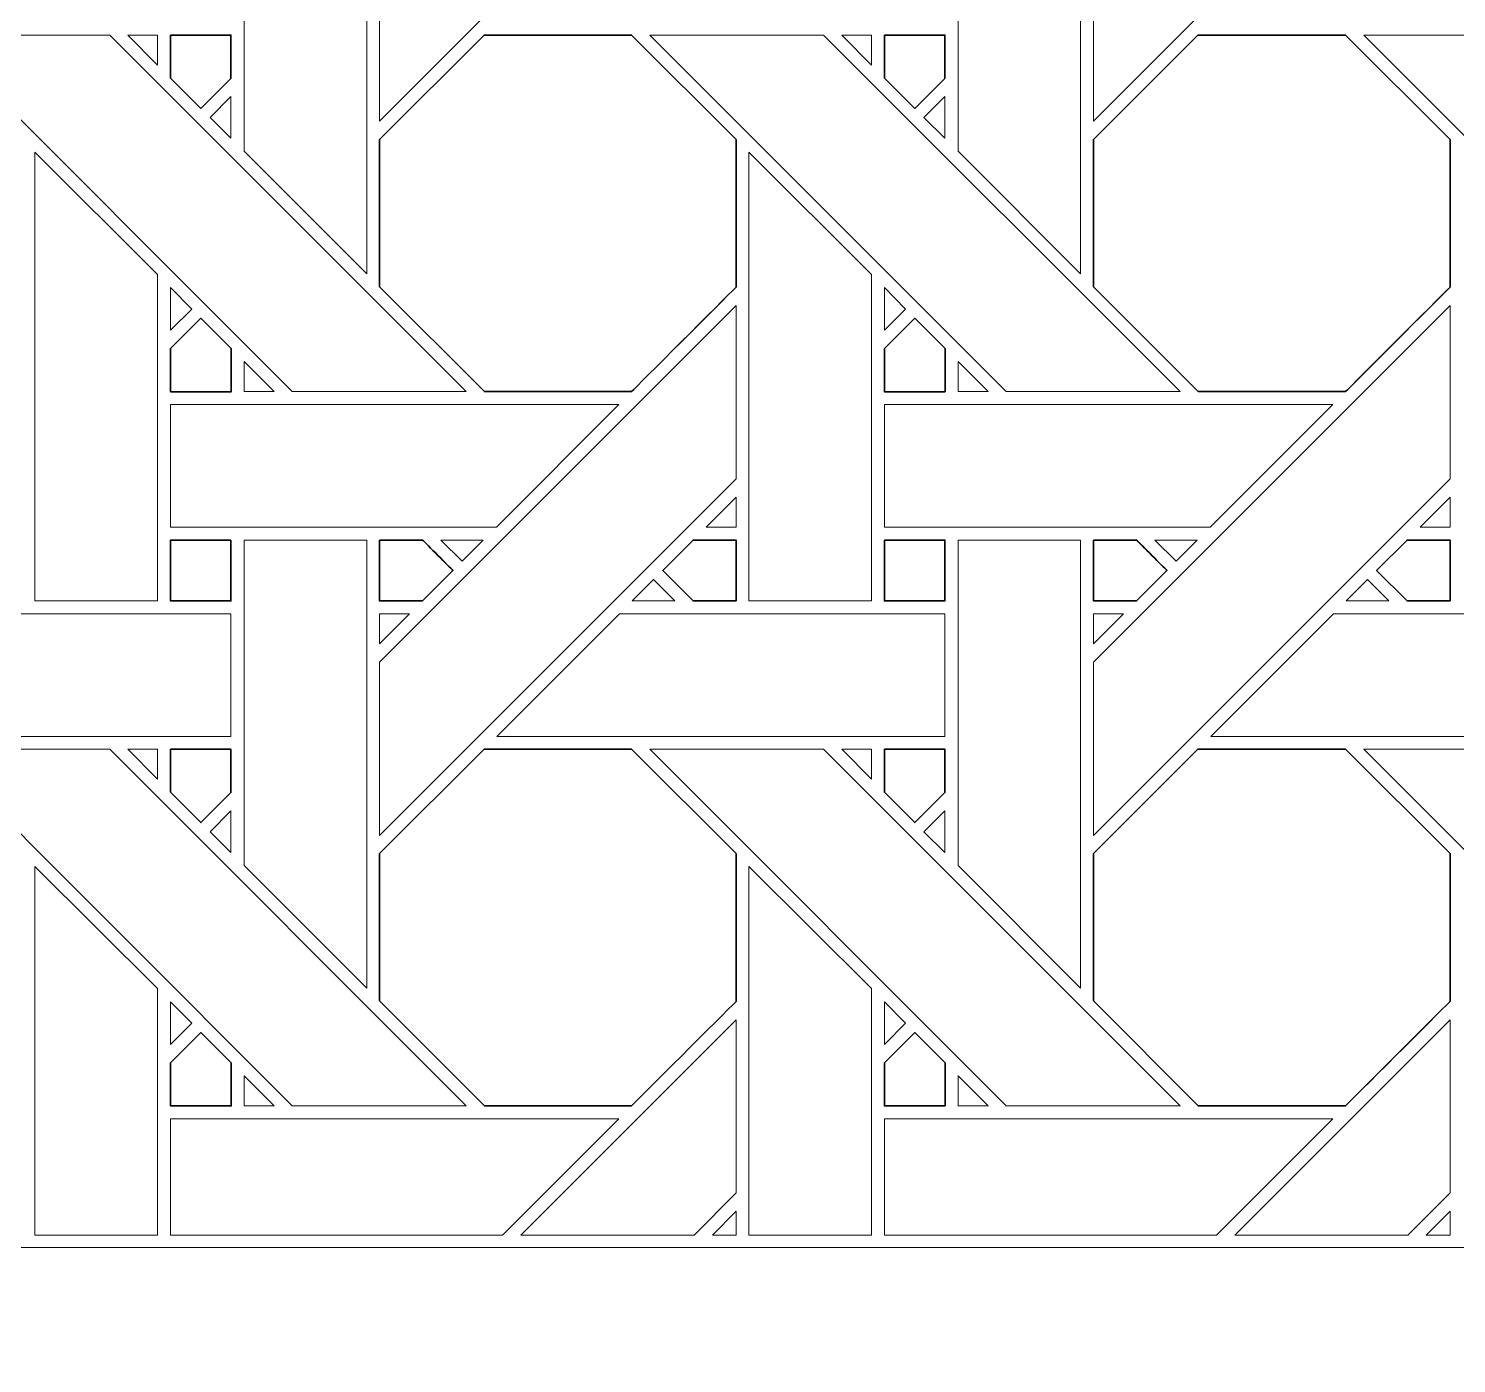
# Model space of a CAD drawing. Header units: inches. Extents: x 6.4 to 30.5, y 3.1 to 18.5.
# Drawn here: x 14.051 to 15.949, y 9.939 to 11.712 of the extents above; entities that cross this region are included whole.
import ezdxf

# ---------------------------------------------------------------- set-up
doc = ezdxf.new("R2010")
doc.units = ezdxf.units.IN
doc.header["$MEASUREMENT"] = 0
doc.layers.add('Design', color=7, linetype='Continuous', lineweight=0)

msp = doc.modelspace()

# ---------------------------------------------------------------- linework, layer by layer
at = {"layer": 'Design', "color": 9, "lineweight": 35, "true_color": 0xdecaa5}
for points, knots in [([(12.3829, 15.0948), (9.0691, 15.0948), (6.3829, 12.4085), (6.3829, 9.0948), (6.3829, 5.7811), (9.0691, 3.0948), (12.3829, 3.0948), (15.6966, 3.0948), (18.3829, 5.7811), (18.3829, 9.0948), (18.3829, 12.4085), (15.6966, 15.0948), (12.3829, 15.0948)], [0, 0, 0, 0, 1, 1, 1, 2, 2, 2, 3, 3, 3, 4, 4, 4, 4]), ([(14.24, 11.7035), (14.24, 11.7035), (14.3203, 11.7035), (14.3203, 11.7035), (14.3203, 11.7035), (14.3203, 11.6459), (14.3203, 11.6459), (14.3203, 11.6459), (14.2803, 11.606), (14.2803, 11.606), (14.2803, 11.606), (14.24, 11.6463), (14.24, 11.6463), (14.24, 11.6463), (14.24, 11.7035), (14.24, 11.7035)], [0, 0, 0, 0, 1, 1, 1, 2, 2, 2, 3, 3, 3, 4, 4, 4, 5, 5, 5, 5]), ([(14.5179, 11.5648), (14.5179, 11.5648), (14.6566, 11.7035), (14.6566, 11.7035), (14.6566, 11.7035), (14.8528, 11.7035), (14.8528, 11.7035), (14.8528, 11.7035), (14.9915, 11.5648), (14.9915, 11.5648), (14.9915, 11.5648), (14.9915, 11.3686), (14.9915, 11.3686), (14.9737, 11.3507), (14.8618, 11.2389), (14.8528, 11.2299), (14.8528, 11.2299), (14.6571, 11.2299), (14.6571, 11.2299), (14.6571, 11.2299), (14.5179, 11.3691), (14.5179, 11.3691), (14.5179, 11.3691), (14.5179, 11.5648), (14.5179, 11.5648)], [0, 0, 0, 0, 1, 1, 1, 2, 2, 2, 3, 3, 3, 4, 4, 4, 5, 5, 5, 6, 6, 6, 7, 7, 7, 8, 8, 8, 8]), ([(15.1887, 11.7035), (15.1887, 11.7035), (15.269, 11.7035), (15.269, 11.7035), (15.269, 11.7035), (15.269, 11.6459), (15.269, 11.6459), (15.269, 11.6459), (15.2291, 11.606), (15.2291, 11.606), (15.2291, 11.606), (15.1887, 11.6463), (15.1887, 11.6463), (15.1887, 11.6463), (15.1887, 11.7035), (15.1887, 11.7035)], [0, 0, 0, 0, 1, 1, 1, 2, 2, 2, 3, 3, 3, 4, 4, 4, 5, 5, 5, 5]), ([(15.4666, 11.5648), (15.4666, 11.5648), (15.6053, 11.7035), (15.6053, 11.7035), (15.6053, 11.7035), (15.8015, 11.7035), (15.8015, 11.7035), (15.8015, 11.7035), (15.9403, 11.5648), (15.9403, 11.5648), (15.9403, 11.5648), (15.9403, 11.3686), (15.9403, 11.3686), (15.9225, 11.3507), (15.8105, 11.2389), (15.8016, 11.2299), (15.8016, 11.2299), (15.6058, 11.2299), (15.6058, 11.2299), (15.6058, 11.2299), (15.4666, 11.3691), (15.4666, 11.3691), (15.4666, 11.3691), (15.4666, 11.5648), (15.4666, 11.5648)], [0, 0, 0, 0, 1, 1, 1, 2, 2, 2, 3, 3, 3, 4, 4, 4, 5, 5, 5, 6, 6, 6, 7, 7, 7, 8, 8, 8, 8]), ([(14.3207, 11.287), (14.3207, 11.287), (14.3207, 11.2297), (14.3207, 11.2297), (14.3207, 11.2297), (14.24, 11.2297), (14.24, 11.2297), (14.24, 11.2297), (14.24, 11.2869), (14.24, 11.2869), (14.24, 11.2869), (14.2803, 11.3273), (14.2803, 11.3273), (14.2803, 11.3273), (14.3207, 11.287), (14.3207, 11.287)], [0, 0, 0, 0, 1, 1, 1, 2, 2, 2, 3, 3, 3, 4, 4, 4, 5, 5, 5, 5]), ([(15.2694, 11.2297), (15.2694, 11.2297), (15.1887, 11.2297), (15.1887, 11.2297), (15.1887, 11.2297), (15.1887, 11.2869), (15.1887, 11.2869), (15.1887, 11.2869), (15.2291, 11.3273), (15.2291, 11.3273), (15.2291, 11.3273), (15.2694, 11.287), (15.2694, 11.287), (15.2694, 11.287), (15.2694, 11.2297), (15.2694, 11.2297)], [0, 0, 0, 0, 1, 1, 1, 2, 2, 2, 3, 3, 3, 4, 4, 4, 5, 5, 5, 5]), ([(14.3203, 11.0327), (14.3203, 11.0327), (14.3203, 10.9519), (14.3203, 10.9519), (14.3203, 10.9519), (14.24, 10.9519), (14.24, 10.9519), (14.24, 10.9519), (14.24, 11.0327), (14.24, 11.0327), (14.24, 11.0327), (14.3203, 11.0327), (14.3203, 11.0327)], [0, 0, 0, 0, 1, 1, 1, 2, 2, 2, 3, 3, 3, 4, 4, 4, 4]), ([(14.5179, 11.0327), (14.5179, 11.0327), (14.5749, 11.0327), (14.5749, 11.0327), (14.5801, 11.0276), (14.6108, 10.9967), (14.6153, 10.9923), (14.6153, 10.9923), (14.5748, 10.9519), (14.5748, 10.9519), (14.5748, 10.9519), (14.5179, 10.9519), (14.5179, 10.9519), (14.5179, 10.9519), (14.5179, 11.0327), (14.5179, 11.0327)], [0, 0, 0, 0, 1, 1, 1, 2, 2, 2, 3, 3, 3, 4, 4, 4, 5, 5, 5, 5]), ([(14.9915, 10.9519), (14.9915, 10.9519), (14.9344, 10.9519), (14.9344, 10.9519), (14.9344, 10.9519), (14.8941, 10.9923), (14.8941, 10.9923), (14.8941, 10.9923), (14.9345, 11.0327), (14.9345, 11.0327), (14.9345, 11.0327), (14.9915, 11.0327), (14.9915, 11.0327), (14.9915, 11.0327), (14.9915, 10.9519), (14.9915, 10.9519)], [0, 0, 0, 0, 1, 1, 1, 2, 2, 2, 3, 3, 3, 4, 4, 4, 5, 5, 5, 5]), ([(15.1887, 11.0327), (15.1887, 11.0327), (15.269, 11.0327), (15.269, 11.0327), (15.269, 11.0327), (15.269, 10.9519), (15.269, 10.9519), (15.269, 10.9519), (15.1887, 10.9519), (15.1887, 10.9519), (15.1887, 10.9519), (15.1887, 11.0327), (15.1887, 11.0327)], [0, 0, 0, 0, 1, 1, 1, 2, 2, 2, 3, 3, 3, 4, 4, 4, 4]), ([(15.4666, 11.0327), (15.4666, 11.0327), (15.5237, 11.0327), (15.5237, 11.0327), (15.5288, 11.0276), (15.5596, 10.9967), (15.564, 10.9923), (15.564, 10.9923), (15.5236, 10.9519), (15.5236, 10.9519), (15.5236, 10.9519), (15.4666, 10.9519), (15.4666, 10.9519), (15.4666, 10.9519), (15.4666, 11.0327), (15.4666, 11.0327)], [0, 0, 0, 0, 1, 1, 1, 2, 2, 2, 3, 3, 3, 4, 4, 4, 5, 5, 5, 5]), ([(15.9403, 10.9519), (15.9403, 10.9519), (15.8832, 10.9519), (15.8832, 10.9519), (15.8832, 10.9519), (15.8428, 10.9923), (15.8428, 10.9923), (15.8428, 10.9923), (15.8832, 11.0327), (15.8832, 11.0327), (15.8832, 11.0327), (15.9403, 11.0327), (15.9403, 11.0327), (15.9403, 11.0327), (15.9403, 10.9519), (15.9403, 10.9519)], [0, 0, 0, 0, 1, 1, 1, 2, 2, 2, 3, 3, 3, 4, 4, 4, 5, 5, 5, 5]), ([(14.24, 10.7548), (14.24, 10.7548), (14.3203, 10.7548), (14.3203, 10.7548), (14.3203, 10.7548), (14.3203, 10.6972), (14.3203, 10.6972), (14.3203, 10.6972), (14.2803, 10.6573), (14.2803, 10.6573), (14.2803, 10.6573), (14.24, 10.6976), (14.24, 10.6976), (14.24, 10.6976), (14.24, 10.7548), (14.24, 10.7548)], [0, 0, 0, 0, 1, 1, 1, 2, 2, 2, 3, 3, 3, 4, 4, 4, 5, 5, 5, 5]), ([(14.5179, 10.6161), (14.5179, 10.6161), (14.6566, 10.7548), (14.6566, 10.7548), (14.6566, 10.7548), (14.8528, 10.7548), (14.8528, 10.7548), (14.8528, 10.7548), (14.9915, 10.6161), (14.9915, 10.6161), (14.9915, 10.6161), (14.9915, 10.4199), (14.9915, 10.4199), (14.9737, 10.4019), (14.8618, 10.2902), (14.8528, 10.2812), (14.8528, 10.2812), (14.6571, 10.2812), (14.6571, 10.2812), (14.6571, 10.2812), (14.5179, 10.4204), (14.5179, 10.4204), (14.5179, 10.4204), (14.5179, 10.6161), (14.5179, 10.6161)], [0, 0, 0, 0, 1, 1, 1, 2, 2, 2, 3, 3, 3, 4, 4, 4, 5, 5, 5, 6, 6, 6, 7, 7, 7, 8, 8, 8, 8]), ([(15.1887, 10.7548), (15.1887, 10.7548), (15.269, 10.7548), (15.269, 10.7548), (15.269, 10.7548), (15.269, 10.6972), (15.269, 10.6972), (15.269, 10.6972), (15.2291, 10.6573), (15.2291, 10.6573), (15.2291, 10.6573), (15.1887, 10.6976), (15.1887, 10.6976), (15.1887, 10.6976), (15.1887, 10.7548), (15.1887, 10.7548)], [0, 0, 0, 0, 1, 1, 1, 2, 2, 2, 3, 3, 3, 4, 4, 4, 5, 5, 5, 5]), ([(15.9403, 10.4199), (15.9225, 10.4019), (15.8105, 10.2902), (15.8016, 10.2812), (15.8016, 10.2812), (15.6058, 10.2812), (15.6058, 10.2812), (15.6058, 10.2812), (15.4666, 10.4204), (15.4666, 10.4204), (15.4666, 10.4204), (15.4666, 10.6161), (15.4666, 10.6161), (15.4666, 10.6161), (15.6053, 10.7548), (15.6053, 10.7548), (15.6053, 10.7548), (15.8015, 10.7548), (15.8015, 10.7548), (15.8015, 10.7548), (15.9403, 10.6161), (15.9403, 10.6161), (15.9403, 10.6161), (15.9403, 10.4199), (15.9403, 10.4199)], [0, 0, 0, 0, 1, 1, 1, 2, 2, 2, 3, 3, 3, 4, 4, 4, 5, 5, 5, 6, 6, 6, 7, 7, 7, 8, 8, 8, 8]), ([(14.3207, 10.3382), (14.3207, 10.3382), (14.3207, 10.2809), (14.3207, 10.2809), (14.3207, 10.2809), (14.24, 10.2809), (14.24, 10.2809), (14.24, 10.2809), (14.24, 10.3382), (14.24, 10.3382), (14.24, 10.3382), (14.2803, 10.3785), (14.2803, 10.3785), (14.2803, 10.3785), (14.3207, 10.3382), (14.3207, 10.3382)], [0, 0, 0, 0, 1, 1, 1, 2, 2, 2, 3, 3, 3, 4, 4, 4, 5, 5, 5, 5]), ([(15.2694, 10.2809), (15.2694, 10.2809), (15.1887, 10.2809), (15.1887, 10.2809), (15.1887, 10.2809), (15.1887, 10.3382), (15.1887, 10.3382), (15.1887, 10.3382), (15.2291, 10.3785), (15.2291, 10.3785), (15.2291, 10.3785), (15.2694, 10.3382), (15.2694, 10.3382), (15.2694, 10.3382), (15.2694, 10.2809), (15.2694, 10.2809)], [0, 0, 0, 0, 1, 1, 1, 2, 2, 2, 3, 3, 3, 4, 4, 4, 5, 5, 5, 5])]:
    msp.add_open_spline(points, degree=3, knots=knots, dxfattribs=at)
at = {"layer": 'Design'}
for points, knots in [([(17.5336, 10.2044), (17.5284, 10.2288), (17.5229, 10.2531), (17.5174, 10.2773), (16.9806, 12.6174), (14.8857, 14.3629), (12.3829, 14.3629), (9.8455, 14.3629), (7.7275, 12.569), (7.227, 10.1804), (7.2221, 10.1568), (7.211, 10.0929), (7.211, 10.0929), (7.211, 10.0929), (17.5547, 10.0929), (17.5547, 10.0929), (17.5547, 10.0988), (17.5457, 10.1469), (17.5336, 10.2044)], [0, 0, 0, 0, 1, 1, 1, 2, 2, 2, 3, 3, 3, 4, 4, 4, 5, 5, 5, 6, 6, 6, 6]), ([(14.9915, 12.0628), (14.9915, 12.0628), (14.5179, 11.5892), (14.5179, 11.5892), (14.5179, 11.5892), (14.5179, 11.8193), (14.5179, 11.8193), (14.5179, 11.8193), (14.9915, 12.2929), (14.9915, 12.2929), (14.9915, 12.2929), (14.9915, 12.0628), (14.9915, 12.0628)], [0, 0, 0, 0, 1, 1, 1, 2, 2, 2, 3, 3, 3, 4, 4, 4, 4]), ([(15.9403, 12.0628), (15.9403, 12.0628), (15.4666, 11.5892), (15.4666, 11.5892), (15.4666, 11.5892), (15.4666, 11.8193), (15.4666, 11.8193), (15.4666, 11.8193), (15.9403, 12.2929), (15.9403, 12.2929), (15.9403, 12.2929), (15.9403, 12.0628), (15.9403, 12.0628)], [0, 0, 0, 0, 1, 1, 1, 2, 2, 2, 3, 3, 3, 4, 4, 4, 4]), ([(14.5007, 11.9814), (14.5007, 11.9814), (14.5007, 11.3863), (14.5007, 11.3863), (14.5007, 11.3863), (14.3378, 11.5492), (14.3378, 11.5492), (14.3378, 11.5492), (14.3378, 11.9814), (14.3378, 11.9814), (14.3378, 11.9814), (14.5007, 11.9814), (14.5007, 11.9814)], [0, 0, 0, 0, 1, 1, 1, 2, 2, 2, 3, 3, 3, 4, 4, 4, 4]), ([(15.2865, 11.5492), (15.2865, 11.5492), (15.2865, 11.9814), (15.2865, 11.9814), (15.2865, 11.9814), (15.4494, 11.9814), (15.4494, 11.9814), (15.4494, 11.9814), (15.4494, 11.3863), (15.4494, 11.3863), (15.4494, 11.3863), (15.2865, 11.5492), (15.2865, 11.5492)], [0, 0, 0, 0, 1, 1, 1, 2, 2, 2, 3, 3, 3, 4, 4, 4, 4]), ([(13.9283, 11.7035), (13.9283, 11.7035), (14.1592, 11.7035), (14.1592, 11.7035), (14.1592, 11.7035), (14.6329, 11.2299), (14.6329, 11.2299), (14.6329, 11.2299), (14.4018, 11.2299), (14.4018, 11.2299), (14.4018, 11.2299), (13.9283, 11.7035), (13.9283, 11.7035)], [0, 0, 0, 0, 1, 1, 1, 2, 2, 2, 3, 3, 3, 4, 4, 4, 4]), ([(14.2228, 11.7035), (14.2228, 11.7035), (14.2228, 11.6637), (14.2228, 11.6637), (14.2228, 11.6637), (14.1833, 11.7035), (14.1833, 11.7035), (14.1833, 11.7035), (14.2228, 11.7035), (14.2228, 11.7035)], [0, 0, 0, 0, 1, 1, 1, 2, 2, 2, 3, 3, 3, 3]), ([(14.2803, 11.606), (14.2803, 11.606), (14.24, 11.6463), (14.24, 11.6463), (14.24, 11.6463), (14.24, 11.7035), (14.24, 11.7035), (14.24, 11.7035), (14.3203, 11.7035), (14.3203, 11.7035), (14.3203, 11.7035), (14.3203, 11.6459), (14.3203, 11.6459), (14.3203, 11.6459), (14.2803, 11.606), (14.2803, 11.606)], [0, 0, 0, 0, 1, 1, 1, 2, 2, 2, 3, 3, 3, 4, 4, 4, 5, 5, 5, 5]), ([(14.5179, 11.3691), (14.5179, 11.3691), (14.5179, 11.5648), (14.5179, 11.5648), (14.5179, 11.5648), (14.6566, 11.7035), (14.6566, 11.7035), (14.6566, 11.7035), (14.8528, 11.7035), (14.8528, 11.7035), (14.8528, 11.7035), (14.9915, 11.5648), (14.9915, 11.5648), (14.9915, 11.5648), (14.9915, 11.3686), (14.9915, 11.3686), (14.9737, 11.3506), (14.8617, 11.2389), (14.8528, 11.2299), (14.8528, 11.2299), (14.6571, 11.2299), (14.6571, 11.2299), (14.6571, 11.2299), (14.5179, 11.3691), (14.5179, 11.3691)], [0, 0, 0, 0, 1, 1, 1, 2, 2, 2, 3, 3, 3, 4, 4, 4, 5, 5, 5, 6, 6, 6, 7, 7, 7, 8, 8, 8, 8]), ([(14.877, 11.7035), (14.877, 11.7035), (15.1079, 11.7035), (15.1079, 11.7035), (15.1079, 11.7035), (15.5816, 11.2299), (15.5816, 11.2299), (15.5816, 11.2299), (15.3505, 11.2299), (15.3505, 11.2299), (15.3505, 11.2299), (14.877, 11.7035), (14.877, 11.7035)], [0, 0, 0, 0, 1, 1, 1, 2, 2, 2, 3, 3, 3, 4, 4, 4, 4]), ([(15.1321, 11.7035), (15.1321, 11.7035), (15.1715, 11.7035), (15.1715, 11.7035), (15.1715, 11.7035), (15.1715, 11.6637), (15.1715, 11.6637), (15.1715, 11.6637), (15.1321, 11.7035), (15.1321, 11.7035)], [0, 0, 0, 0, 1, 1, 1, 2, 2, 2, 3, 3, 3, 3]), ([(15.2291, 11.606), (15.2291, 11.606), (15.1887, 11.6463), (15.1887, 11.6463), (15.1887, 11.6463), (15.1887, 11.7035), (15.1887, 11.7035), (15.1887, 11.7035), (15.269, 11.7035), (15.269, 11.7035), (15.269, 11.7035), (15.269, 11.6459), (15.269, 11.6459), (15.269, 11.6459), (15.2291, 11.606), (15.2291, 11.606)], [0, 0, 0, 0, 1, 1, 1, 2, 2, 2, 3, 3, 3, 4, 4, 4, 5, 5, 5, 5]), ([(15.6058, 11.2299), (15.6058, 11.2299), (15.4666, 11.3691), (15.4666, 11.3691), (15.4666, 11.3691), (15.4666, 11.5648), (15.4666, 11.5648), (15.4666, 11.5648), (15.6053, 11.7035), (15.6053, 11.7035), (15.6053, 11.7035), (15.8015, 11.7035), (15.8015, 11.7035), (15.8015, 11.7035), (15.9403, 11.5648), (15.9403, 11.5648), (15.9403, 11.5648), (15.9403, 11.3686), (15.9403, 11.3686), (15.922, 11.3502), (15.8102, 11.2386), (15.8016, 11.2299), (15.8016, 11.2299), (15.6058, 11.2299), (15.6058, 11.2299)], [0, 0, 0, 0, 1, 1, 1, 2, 2, 2, 3, 3, 3, 4, 4, 4, 5, 5, 5, 6, 6, 6, 7, 7, 7, 8, 8, 8, 8]), ([(16.5303, 11.2299), (16.5303, 11.2299), (16.2993, 11.2299), (16.2993, 11.2299), (16.2993, 11.2299), (15.8257, 11.7035), (15.8257, 11.7035), (15.8257, 11.7035), (16.0567, 11.7035), (16.0567, 11.7035), (16.0567, 11.7035), (16.5303, 11.2299), (16.5303, 11.2299)], [0, 0, 0, 0, 1, 1, 1, 2, 2, 2, 3, 3, 3, 4, 4, 4, 4]), ([(14.3203, 11.6217), (14.3203, 11.6217), (14.3203, 11.5665), (14.3203, 11.5665), (14.3203, 11.5665), (14.2925, 11.5939), (14.2925, 11.5939), (14.2925, 11.5939), (14.3203, 11.6217), (14.3203, 11.6217)], [0, 0, 0, 0, 1, 1, 1, 2, 2, 2, 3, 3, 3, 3]), ([(15.269, 11.6217), (15.269, 11.6217), (15.269, 11.5665), (15.269, 11.5665), (15.269, 11.5665), (15.2412, 11.5939), (15.2412, 11.5939), (15.2412, 11.5939), (15.269, 11.6217), (15.269, 11.6217)], [0, 0, 0, 0, 1, 1, 1, 2, 2, 2, 3, 3, 3, 3]), ([(14.2227, 11.3856), (14.2227, 11.3856), (14.2227, 10.9519), (14.2227, 10.9519), (14.2227, 10.9519), (14.0599, 10.9519), (14.0599, 10.9519), (14.0599, 10.9519), (14.0599, 11.5477), (14.0599, 11.5477), (14.0599, 11.5477), (14.2227, 11.3856), (14.2227, 11.3856)], [0, 0, 0, 0, 1, 1, 1, 2, 2, 2, 3, 3, 3, 4, 4, 4, 4]), ([(15.1714, 11.3856), (15.1714, 11.3856), (15.1714, 10.9519), (15.1714, 10.9519), (15.1714, 10.9519), (15.0087, 10.9519), (15.0087, 10.9519), (15.0087, 10.9519), (15.0087, 11.5477), (15.0087, 11.5477), (15.0087, 11.5477), (15.1714, 11.3856), (15.1714, 11.3856)], [0, 0, 0, 0, 1, 1, 1, 2, 2, 2, 3, 3, 3, 4, 4, 4, 4]), ([(14.24, 11.3113), (14.24, 11.3113), (14.24, 11.3681), (14.24, 11.3681), (14.24, 11.3681), (14.2682, 11.3395), (14.2682, 11.3395), (14.2682, 11.3395), (14.24, 11.3113), (14.24, 11.3113)], [0, 0, 0, 0, 1, 1, 1, 2, 2, 2, 3, 3, 3, 3]), ([(15.1887, 11.3113), (15.1887, 11.3113), (15.1887, 11.3681), (15.1887, 11.3681), (15.1887, 11.3681), (15.2169, 11.3395), (15.2169, 11.3395), (15.2169, 11.3395), (15.1887, 11.3113), (15.1887, 11.3113)], [0, 0, 0, 0, 1, 1, 1, 2, 2, 2, 3, 3, 3, 3]), ([(14.5179, 10.8705), (14.5179, 10.8705), (14.9915, 11.3441), (14.9915, 11.3441), (14.9915, 11.3441), (14.9915, 11.1141), (14.9915, 11.1141), (14.9915, 11.1141), (14.5179, 10.6404), (14.5179, 10.6404), (14.5179, 10.6404), (14.5179, 10.8705), (14.5179, 10.8705)], [0, 0, 0, 0, 1, 1, 1, 2, 2, 2, 3, 3, 3, 4, 4, 4, 4]), ([(15.4666, 10.8705), (15.4666, 10.8705), (15.9403, 11.3441), (15.9403, 11.3441), (15.9403, 11.3441), (15.9403, 11.1141), (15.9403, 11.1141), (15.9403, 11.1141), (15.4666, 10.6404), (15.4666, 10.6404), (15.4666, 10.6404), (15.4666, 10.8705), (15.4666, 10.8705)], [0, 0, 0, 0, 1, 1, 1, 2, 2, 2, 3, 3, 3, 4, 4, 4, 4]), ([(14.24, 11.2869), (14.24, 11.2869), (14.2803, 11.3273), (14.2803, 11.3273), (14.2803, 11.3273), (14.3207, 11.287), (14.3207, 11.287), (14.3207, 11.287), (14.3207, 11.2297), (14.3207, 11.2297), (14.3207, 11.2297), (14.24, 11.2297), (14.24, 11.2297), (14.24, 11.2297), (14.24, 11.2869), (14.24, 11.2869)], [0, 0, 0, 0, 1, 1, 1, 2, 2, 2, 3, 3, 3, 4, 4, 4, 5, 5, 5, 5]), ([(15.1887, 11.2869), (15.1887, 11.2869), (15.2291, 11.3273), (15.2291, 11.3273), (15.2291, 11.3273), (15.2694, 11.287), (15.2694, 11.287), (15.2694, 11.287), (15.2694, 11.2297), (15.2694, 11.2297), (15.2694, 11.2297), (15.1887, 11.2297), (15.1887, 11.2297), (15.1887, 11.2297), (15.1887, 11.2869), (15.1887, 11.2869)], [0, 0, 0, 0, 1, 1, 1, 2, 2, 2, 3, 3, 3, 4, 4, 4, 5, 5, 5, 5]), ([(14.3776, 11.2299), (14.3776, 11.2299), (14.3379, 11.2299), (14.3379, 11.2299), (14.3379, 11.2299), (14.3379, 11.2697), (14.3379, 11.2697), (14.3379, 11.2697), (14.3776, 11.2299), (14.3776, 11.2299)], [0, 0, 0, 0, 1, 1, 1, 2, 2, 2, 3, 3, 3, 3]), ([(15.3264, 11.2299), (15.3264, 11.2299), (15.2866, 11.2299), (15.2866, 11.2299), (15.2866, 11.2299), (15.2866, 11.2697), (15.2866, 11.2697), (15.2866, 11.2697), (15.3264, 11.2299), (15.3264, 11.2299)], [0, 0, 0, 0, 1, 1, 1, 2, 2, 2, 3, 3, 3, 3]), ([(14.24, 11.0499), (14.24, 11.0499), (14.24, 11.2126), (14.24, 11.2126), (14.24, 11.2126), (14.8357, 11.2126), (14.8357, 11.2126), (14.8357, 11.2126), (14.673, 11.0499), (14.673, 11.0499), (14.673, 11.0499), (14.24, 11.0499), (14.24, 11.0499)], [0, 0, 0, 0, 1, 1, 1, 2, 2, 2, 3, 3, 3, 4, 4, 4, 4]), ([(15.1887, 11.0499), (15.1887, 11.0499), (15.1887, 11.2126), (15.1887, 11.2126), (15.1887, 11.2126), (15.7844, 11.2126), (15.7844, 11.2126), (15.7844, 11.2126), (15.6217, 11.0499), (15.6217, 11.0499), (15.6217, 11.0499), (15.1887, 11.0499), (15.1887, 11.0499)], [0, 0, 0, 0, 1, 1, 1, 2, 2, 2, 3, 3, 3, 4, 4, 4, 4]), ([(14.9517, 11.0499), (14.9517, 11.0499), (14.9915, 11.0897), (14.9915, 11.0897), (14.9915, 11.0897), (14.9915, 11.0499), (14.9915, 11.0499), (14.9915, 11.0499), (14.9517, 11.0499), (14.9517, 11.0499)], [0, 0, 0, 0, 1, 1, 1, 2, 2, 2, 3, 3, 3, 3]), ([(15.9005, 11.0499), (15.9005, 11.0499), (15.9403, 11.0897), (15.9403, 11.0897), (15.9403, 11.0897), (15.9403, 11.0499), (15.9403, 11.0499), (15.9403, 11.0499), (15.9005, 11.0499), (15.9005, 11.0499)], [0, 0, 0, 0, 1, 1, 1, 2, 2, 2, 3, 3, 3, 3]), ([(14.24, 10.9519), (14.24, 10.9519), (14.24, 11.0327), (14.24, 11.0327), (14.24, 11.0327), (14.3203, 11.0327), (14.3203, 11.0327), (14.3203, 11.0327), (14.3203, 10.9519), (14.3203, 10.9519), (14.3203, 10.9519), (14.24, 10.9519), (14.24, 10.9519)], [0, 0, 0, 0, 1, 1, 1, 2, 2, 2, 3, 3, 3, 4, 4, 4, 4]), ([(14.5007, 11.0326), (14.5007, 11.0326), (14.5007, 10.4375), (14.5007, 10.4375), (14.5007, 10.4375), (14.3378, 10.6004), (14.3378, 10.6004), (14.3378, 10.6004), (14.3378, 11.0326), (14.3378, 11.0326), (14.3378, 11.0326), (14.5007, 11.0326), (14.5007, 11.0326)], [0, 0, 0, 0, 1, 1, 1, 2, 2, 2, 3, 3, 3, 4, 4, 4, 4]), ([(14.5179, 10.9519), (14.5179, 10.9519), (14.5179, 11.0327), (14.5179, 11.0327), (14.5179, 11.0327), (14.5749, 11.0327), (14.5749, 11.0327), (14.58, 11.0277), (14.6107, 10.9969), (14.6153, 10.9923), (14.6153, 10.9923), (14.5748, 10.9519), (14.5748, 10.9519), (14.5748, 10.9519), (14.5179, 10.9519), (14.5179, 10.9519)], [0, 0, 0, 0, 1, 1, 1, 2, 2, 2, 3, 3, 3, 4, 4, 4, 5, 5, 5, 5]), ([(14.5993, 11.0326), (14.5993, 11.0326), (14.6557, 11.0326), (14.6557, 11.0326), (14.6557, 11.0326), (14.6275, 11.0045), (14.6275, 11.0045), (14.6275, 11.0045), (14.5993, 11.0326), (14.5993, 11.0326)], [0, 0, 0, 0, 1, 1, 1, 2, 2, 2, 3, 3, 3, 3]), ([(14.8941, 10.9923), (14.8941, 10.9923), (14.9345, 11.0327), (14.9345, 11.0327), (14.9345, 11.0327), (14.9915, 11.0327), (14.9915, 11.0327), (14.9915, 11.0327), (14.9915, 10.9519), (14.9915, 10.9519), (14.9915, 10.9519), (14.9344, 10.9519), (14.9344, 10.9519), (14.9344, 10.9519), (14.8941, 10.9923), (14.8941, 10.9923)], [0, 0, 0, 0, 1, 1, 1, 2, 2, 2, 3, 3, 3, 4, 4, 4, 5, 5, 5, 5]), ([(15.1887, 10.9519), (15.1887, 10.9519), (15.1887, 11.0327), (15.1887, 11.0327), (15.1887, 11.0327), (15.269, 11.0327), (15.269, 11.0327), (15.269, 11.0327), (15.269, 10.9519), (15.269, 10.9519), (15.269, 10.9519), (15.1887, 10.9519), (15.1887, 10.9519)], [0, 0, 0, 0, 1, 1, 1, 2, 2, 2, 3, 3, 3, 4, 4, 4, 4]), ([(15.4494, 11.0326), (15.4494, 11.0326), (15.4494, 10.4375), (15.4494, 10.4375), (15.4494, 10.4375), (15.2865, 10.6004), (15.2865, 10.6004), (15.2865, 10.6004), (15.2865, 11.0326), (15.2865, 11.0326), (15.2865, 11.0326), (15.4494, 11.0326), (15.4494, 11.0326)], [0, 0, 0, 0, 1, 1, 1, 2, 2, 2, 3, 3, 3, 4, 4, 4, 4]), ([(15.4666, 10.9519), (15.4666, 10.9519), (15.4666, 11.0327), (15.4666, 11.0327), (15.4666, 11.0327), (15.5237, 11.0327), (15.5237, 11.0327), (15.5291, 11.0273), (15.564, 10.9923), (15.564, 10.9923), (15.564, 10.9923), (15.5236, 10.9519), (15.5236, 10.9519), (15.5236, 10.9519), (15.4666, 10.9519), (15.4666, 10.9519)], [0, 0, 0, 0, 1, 1, 1, 2, 2, 2, 3, 3, 3, 4, 4, 4, 5, 5, 5, 5]), ([(15.548, 11.0326), (15.548, 11.0326), (15.6045, 11.0326), (15.6045, 11.0326), (15.6045, 11.0326), (15.5762, 11.0045), (15.5762, 11.0045), (15.5762, 11.0045), (15.548, 11.0326), (15.548, 11.0326)], [0, 0, 0, 0, 1, 1, 1, 2, 2, 2, 3, 3, 3, 3]), ([(15.8428, 10.9923), (15.8428, 10.9923), (15.8832, 11.0327), (15.8832, 11.0327), (15.8832, 11.0327), (15.9403, 11.0327), (15.9403, 11.0327), (15.9403, 11.0327), (15.9403, 10.9519), (15.9403, 10.9519), (15.9403, 10.9519), (15.8832, 10.9519), (15.8832, 10.9519), (15.8832, 10.9519), (15.8428, 10.9923), (15.8428, 10.9923)], [0, 0, 0, 0, 1, 1, 1, 2, 2, 2, 3, 3, 3, 4, 4, 4, 5, 5, 5, 5]), ([(14.9102, 10.9519), (14.9102, 10.9519), (14.8537, 10.9519), (14.8537, 10.9519), (14.8537, 10.9519), (14.8819, 10.9801), (14.8819, 10.9801), (14.8819, 10.9801), (14.9102, 10.9519), (14.9102, 10.9519)], [0, 0, 0, 0, 1, 1, 1, 2, 2, 2, 3, 3, 3, 3]), ([(15.8589, 10.9519), (15.8589, 10.9519), (15.8024, 10.9519), (15.8024, 10.9519), (15.8024, 10.9519), (15.8307, 10.9801), (15.8307, 10.9801), (15.8307, 10.9801), (15.8589, 10.9519), (15.8589, 10.9519)], [0, 0, 0, 0, 1, 1, 1, 2, 2, 2, 3, 3, 3, 3]), ([(13.725, 10.7719), (13.725, 10.7719), (13.8878, 10.9347), (13.8878, 10.9347), (13.8878, 10.9347), (14.3203, 10.9347), (14.3203, 10.9347), (14.3203, 10.9347), (14.3203, 10.7719), (14.3203, 10.7719), (14.3203, 10.7719), (13.725, 10.7719), (13.725, 10.7719)], [0, 0, 0, 0, 1, 1, 1, 2, 2, 2, 3, 3, 3, 4, 4, 4, 4]), ([(14.5577, 10.9347), (14.5577, 10.9347), (14.5179, 10.8949), (14.5179, 10.8949), (14.5179, 10.8949), (14.5179, 10.9347), (14.5179, 10.9347), (14.5179, 10.9347), (14.5577, 10.9347), (14.5577, 10.9347)], [0, 0, 0, 0, 1, 1, 1, 2, 2, 2, 3, 3, 3, 3]), ([(14.6737, 10.7719), (14.6737, 10.7719), (14.8365, 10.9347), (14.8365, 10.9347), (14.8365, 10.9347), (15.269, 10.9347), (15.269, 10.9347), (15.269, 10.9347), (15.269, 10.7719), (15.269, 10.7719), (15.269, 10.7719), (14.6737, 10.7719), (14.6737, 10.7719)], [0, 0, 0, 0, 1, 1, 1, 2, 2, 2, 3, 3, 3, 4, 4, 4, 4]), ([(15.5064, 10.9347), (15.5064, 10.9347), (15.4666, 10.8949), (15.4666, 10.8949), (15.4666, 10.8949), (15.4666, 10.9347), (15.4666, 10.9347), (15.4666, 10.9347), (15.5064, 10.9347), (15.5064, 10.9347)], [0, 0, 0, 0, 1, 1, 1, 2, 2, 2, 3, 3, 3, 3]), ([(15.7853, 10.9347), (15.7853, 10.9347), (16.2177, 10.9347), (16.2177, 10.9347), (16.2177, 10.9347), (16.2177, 10.7719), (16.2177, 10.7719), (16.2177, 10.7719), (15.6224, 10.7719), (15.6224, 10.7719), (15.6224, 10.7719), (15.7853, 10.9347), (15.7853, 10.9347)], [0, 0, 0, 0, 1, 1, 1, 2, 2, 2, 3, 3, 3, 4, 4, 4, 4]), ([(13.9283, 10.7548), (13.9283, 10.7548), (14.1592, 10.7548), (14.1592, 10.7548), (14.1592, 10.7548), (14.6329, 10.2811), (14.6329, 10.2811), (14.6329, 10.2811), (14.4018, 10.2811), (14.4018, 10.2811), (14.4018, 10.2811), (13.9283, 10.7548), (13.9283, 10.7548)], [0, 0, 0, 0, 1, 1, 1, 2, 2, 2, 3, 3, 3, 4, 4, 4, 4]), ([(14.2228, 10.7548), (14.2228, 10.7548), (14.2228, 10.715), (14.2228, 10.715), (14.2228, 10.715), (14.1833, 10.7548), (14.1833, 10.7548), (14.1833, 10.7548), (14.2228, 10.7548), (14.2228, 10.7548)], [0, 0, 0, 0, 1, 1, 1, 2, 2, 2, 3, 3, 3, 3]), ([(14.2803, 10.6573), (14.2803, 10.6573), (14.24, 10.6976), (14.24, 10.6976), (14.24, 10.6976), (14.24, 10.7548), (14.24, 10.7548), (14.24, 10.7548), (14.3203, 10.7548), (14.3203, 10.7548), (14.3203, 10.7548), (14.3203, 10.6972), (14.3203, 10.6972), (14.3203, 10.6972), (14.2803, 10.6573), (14.2803, 10.6573)], [0, 0, 0, 0, 1, 1, 1, 2, 2, 2, 3, 3, 3, 4, 4, 4, 5, 5, 5, 5]), ([(14.5179, 10.4204), (14.5179, 10.4204), (14.5179, 10.6161), (14.5179, 10.6161), (14.5179, 10.6161), (14.6566, 10.7548), (14.6566, 10.7548), (14.6566, 10.7548), (14.8528, 10.7548), (14.8528, 10.7548), (14.8528, 10.7548), (14.9915, 10.6161), (14.9915, 10.6161), (14.9915, 10.6161), (14.9915, 10.4199), (14.9915, 10.4199), (14.9737, 10.4019), (14.8618, 10.2902), (14.8528, 10.2812), (14.8528, 10.2812), (14.6571, 10.2812), (14.6571, 10.2812), (14.6571, 10.2812), (14.5179, 10.4204), (14.5179, 10.4204)], [0, 0, 0, 0, 1, 1, 1, 2, 2, 2, 3, 3, 3, 4, 4, 4, 5, 5, 5, 6, 6, 6, 7, 7, 7, 8, 8, 8, 8]), ([(14.877, 10.7548), (14.877, 10.7548), (15.1079, 10.7548), (15.1079, 10.7548), (15.1079, 10.7548), (15.5816, 10.2811), (15.5816, 10.2811), (15.5816, 10.2811), (15.3506, 10.2811), (15.3506, 10.2811), (15.3506, 10.2811), (14.877, 10.7548), (14.877, 10.7548)], [0, 0, 0, 0, 1, 1, 1, 2, 2, 2, 3, 3, 3, 4, 4, 4, 4]), ([(15.1715, 10.7548), (15.1715, 10.7548), (15.1715, 10.715), (15.1715, 10.715), (15.1715, 10.715), (15.1321, 10.7548), (15.1321, 10.7548), (15.1321, 10.7548), (15.1715, 10.7548), (15.1715, 10.7548)], [0, 0, 0, 0, 1, 1, 1, 2, 2, 2, 3, 3, 3, 3]), ([(15.2291, 10.6573), (15.2291, 10.6573), (15.1887, 10.6976), (15.1887, 10.6976), (15.1887, 10.6976), (15.1887, 10.7548), (15.1887, 10.7548), (15.1887, 10.7548), (15.269, 10.7548), (15.269, 10.7548), (15.269, 10.7548), (15.269, 10.6972), (15.269, 10.6972), (15.269, 10.6972), (15.2291, 10.6573), (15.2291, 10.6573)], [0, 0, 0, 0, 1, 1, 1, 2, 2, 2, 3, 3, 3, 4, 4, 4, 5, 5, 5, 5]), ([(15.9403, 10.4199), (15.9222, 10.4016), (15.8103, 10.2899), (15.8016, 10.2812), (15.8016, 10.2812), (15.6058, 10.2812), (15.6058, 10.2812), (15.6058, 10.2812), (15.4666, 10.4204), (15.4666, 10.4204), (15.4666, 10.4204), (15.4666, 10.6161), (15.4666, 10.6161), (15.4666, 10.6161), (15.6053, 10.7548), (15.6053, 10.7548), (15.6053, 10.7548), (15.8015, 10.7548), (15.8015, 10.7548), (15.8015, 10.7548), (15.9403, 10.6161), (15.9403, 10.6161), (15.9403, 10.6161), (15.9403, 10.4199), (15.9403, 10.4199)], [0, 0, 0, 0, 1, 1, 1, 2, 2, 2, 3, 3, 3, 4, 4, 4, 5, 5, 5, 6, 6, 6, 7, 7, 7, 8, 8, 8, 8]), ([(15.8257, 10.7548), (15.8257, 10.7548), (16.0567, 10.7548), (16.0567, 10.7548), (16.0567, 10.7548), (16.5303, 10.2811), (16.5303, 10.2811), (16.5303, 10.2811), (16.2993, 10.2811), (16.2993, 10.2811), (16.2993, 10.2811), (15.8257, 10.7548), (15.8257, 10.7548)], [0, 0, 0, 0, 1, 1, 1, 2, 2, 2, 3, 3, 3, 4, 4, 4, 4]), ([(14.3203, 10.6729), (14.3203, 10.6729), (14.3203, 10.6178), (14.3203, 10.6178), (14.3203, 10.6178), (14.2925, 10.6452), (14.2925, 10.6452), (14.2925, 10.6452), (14.3203, 10.6729), (14.3203, 10.6729)], [0, 0, 0, 0, 1, 1, 1, 2, 2, 2, 3, 3, 3, 3]), ([(15.269, 10.6729), (15.269, 10.6729), (15.269, 10.6178), (15.269, 10.6178), (15.269, 10.6178), (15.2412, 10.6452), (15.2412, 10.6452), (15.2412, 10.6452), (15.269, 10.6729), (15.269, 10.6729)], [0, 0, 0, 0, 1, 1, 1, 2, 2, 2, 3, 3, 3, 3]), ([(14.2227, 10.1095), (14.2227, 10.1095), (14.0599, 10.1095), (14.0599, 10.1095), (14.0599, 10.1095), (14.0599, 10.599), (14.0599, 10.599), (14.0599, 10.599), (14.2227, 10.4368), (14.2227, 10.4368), (14.2227, 10.4368), (14.2227, 10.1095), (14.2227, 10.1095)], [0, 0, 0, 0, 1, 1, 1, 2, 2, 2, 3, 3, 3, 4, 4, 4, 4]), ([(15.1714, 10.1095), (15.1714, 10.1095), (15.0087, 10.1095), (15.0087, 10.1095), (15.0087, 10.1095), (15.0087, 10.599), (15.0087, 10.599), (15.0087, 10.599), (15.1714, 10.4368), (15.1714, 10.4368), (15.1714, 10.4368), (15.1714, 10.1095), (15.1714, 10.1095)], [0, 0, 0, 0, 1, 1, 1, 2, 2, 2, 3, 3, 3, 4, 4, 4, 4]), ([(14.24, 10.3626), (14.24, 10.3626), (14.24, 10.4193), (14.24, 10.4193), (14.24, 10.4193), (14.2682, 10.3908), (14.2682, 10.3908), (14.2682, 10.3908), (14.24, 10.3626), (14.24, 10.3626)], [0, 0, 0, 0, 1, 1, 1, 2, 2, 2, 3, 3, 3, 3]), ([(15.1887, 10.3626), (15.1887, 10.3626), (15.1887, 10.4193), (15.1887, 10.4193), (15.1887, 10.4193), (15.2169, 10.3908), (15.2169, 10.3908), (15.2169, 10.3908), (15.1887, 10.3626), (15.1887, 10.3626)], [0, 0, 0, 0, 1, 1, 1, 2, 2, 2, 3, 3, 3, 3]), ([(14.9915, 10.1654), (14.9915, 10.1654), (14.9357, 10.1095), (14.9357, 10.1095), (14.9357, 10.1095), (14.7056, 10.1095), (14.7056, 10.1095), (14.7056, 10.1095), (14.9915, 10.3954), (14.9915, 10.3954), (14.9915, 10.3954), (14.9915, 10.1654), (14.9915, 10.1654)], [0, 0, 0, 0, 1, 1, 1, 2, 2, 2, 3, 3, 3, 4, 4, 4, 4]), ([(15.9403, 10.1654), (15.9403, 10.1654), (15.8844, 10.1095), (15.8844, 10.1095), (15.8844, 10.1095), (15.6543, 10.1095), (15.6543, 10.1095), (15.6543, 10.1095), (15.9403, 10.3954), (15.9403, 10.3954), (15.9403, 10.3954), (15.9403, 10.1654), (15.9403, 10.1654)], [0, 0, 0, 0, 1, 1, 1, 2, 2, 2, 3, 3, 3, 4, 4, 4, 4]), ([(14.24, 10.3382), (14.24, 10.3382), (14.2803, 10.3785), (14.2803, 10.3785), (14.2803, 10.3785), (14.3207, 10.3382), (14.3207, 10.3382), (14.3207, 10.3382), (14.3207, 10.2809), (14.3207, 10.2809), (14.3207, 10.2809), (14.24, 10.2809), (14.24, 10.2809), (14.24, 10.2809), (14.24, 10.3382), (14.24, 10.3382)], [0, 0, 0, 0, 1, 1, 1, 2, 2, 2, 3, 3, 3, 4, 4, 4, 5, 5, 5, 5]), ([(15.1887, 10.3382), (15.1887, 10.3382), (15.2291, 10.3785), (15.2291, 10.3785), (15.2291, 10.3785), (15.2694, 10.3382), (15.2694, 10.3382), (15.2694, 10.3382), (15.2694, 10.2809), (15.2694, 10.2809), (15.2694, 10.2809), (15.1887, 10.2809), (15.1887, 10.2809), (15.1887, 10.2809), (15.1887, 10.3382), (15.1887, 10.3382)], [0, 0, 0, 0, 1, 1, 1, 2, 2, 2, 3, 3, 3, 4, 4, 4, 5, 5, 5, 5]), ([(14.3776, 10.2811), (14.3776, 10.2811), (14.3379, 10.2811), (14.3379, 10.2811), (14.3379, 10.2811), (14.3379, 10.3209), (14.3379, 10.3209), (14.3379, 10.3209), (14.3776, 10.2811), (14.3776, 10.2811)], [0, 0, 0, 0, 1, 1, 1, 2, 2, 2, 3, 3, 3, 3]), ([(15.3264, 10.2811), (15.3264, 10.2811), (15.2866, 10.2811), (15.2866, 10.2811), (15.2866, 10.2811), (15.2866, 10.3209), (15.2866, 10.3209), (15.2866, 10.3209), (15.3264, 10.2811), (15.3264, 10.2811)], [0, 0, 0, 0, 1, 1, 1, 2, 2, 2, 3, 3, 3, 3]), ([(14.24, 10.1095), (14.24, 10.1095), (14.24, 10.2639), (14.24, 10.2639), (14.24, 10.2639), (14.8357, 10.2639), (14.8357, 10.2639), (14.8357, 10.2639), (14.6813, 10.1095), (14.6813, 10.1095), (14.6813, 10.1095), (14.24, 10.1095), (14.24, 10.1095)], [0, 0, 0, 0, 1, 1, 1, 2, 2, 2, 3, 3, 3, 4, 4, 4, 4]), ([(15.1887, 10.1095), (15.1887, 10.1095), (15.1887, 10.2639), (15.1887, 10.2639), (15.1887, 10.2639), (15.7844, 10.2639), (15.7844, 10.2639), (15.7844, 10.2639), (15.63, 10.1095), (15.63, 10.1095), (15.63, 10.1095), (15.1887, 10.1095), (15.1887, 10.1095)], [0, 0, 0, 0, 1, 1, 1, 2, 2, 2, 3, 3, 3, 4, 4, 4, 4]), ([(14.9915, 10.1095), (14.9915, 10.1095), (14.9601, 10.1095), (14.9601, 10.1095), (14.9601, 10.1095), (14.9915, 10.141), (14.9915, 10.141), (14.9915, 10.141), (14.9915, 10.1095), (14.9915, 10.1095)], [0, 0, 0, 0, 1, 1, 1, 2, 2, 2, 3, 3, 3, 3]), ([(15.9403, 10.1095), (15.9403, 10.1095), (15.9088, 10.1095), (15.9088, 10.1095), (15.9088, 10.1095), (15.9403, 10.141), (15.9403, 10.141), (15.9403, 10.141), (15.9403, 10.1095), (15.9403, 10.1095)], [0, 0, 0, 0, 1, 1, 1, 2, 2, 2, 3, 3, 3, 3])]:
    msp.add_open_spline(points, degree=3, knots=knots, dxfattribs=at)

doc.saveas('drawing.dxf')
